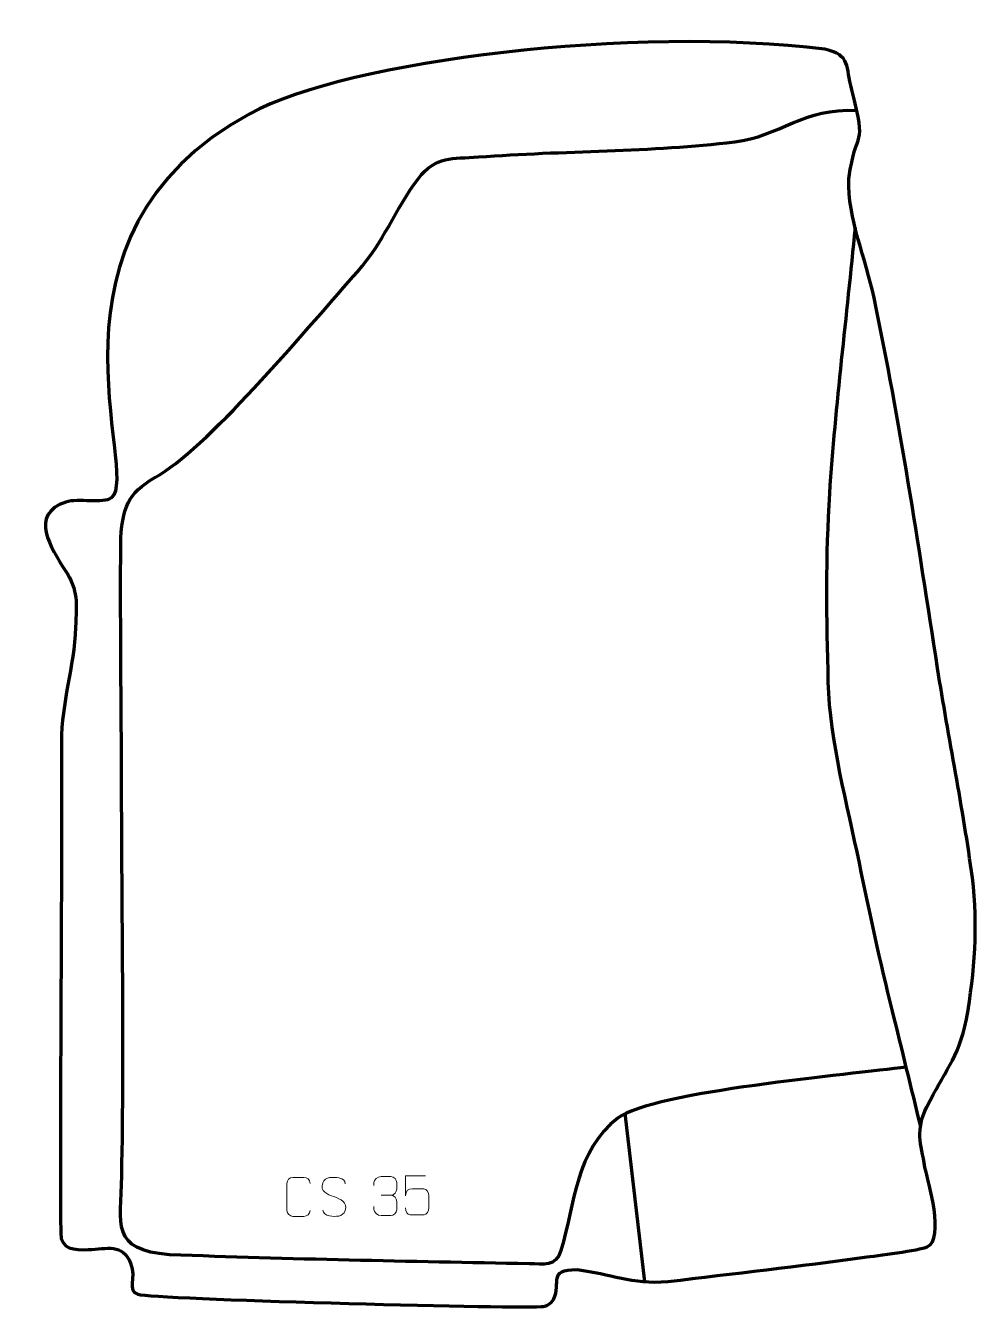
# Model space of a CAD drawing. Header units: millimetres. Extents: x -667 to -57, y 82 to 903.
import ezdxf

# ---------------------------------------------------------------- set-up
doc = ezdxf.new("R2010")
doc.units = ezdxf.units.MM
doc.header["$MEASUREMENT"] = 0
doc.layers.add('layer 2', color=7, linetype='Continuous')
doc.layers.add('layer 3', color=7, linetype='Continuous')

msp = doc.modelspace()

# ---------------------------------------------------------------- linework, layer by layer
at = {"layer": 'layer 2', "color": 142, "lineweight": 158}
for points, knots in [([(-103.0861, 236.0508), (-137.814, 231.2929), (-264.6933, 220.4485), (-287.3619, 203.5081), (-287.3619, 203.5081), (-314.7133, 182.39), (-314.9799, 148.6007), (-323.9623, 118.6186), (-323.9623, 118.6186), (-327.1704, 107.9101), (-334.9414, 109.9691), (-344.3411, 110.1318), (-344.3411, 110.1318), (-420.8177, 111.455), (-498.0584, 113.0329), (-574.432, 115.8466), (-574.432, 115.8466), (-612.4999, 119.0136), (-605.6175, 134.8402), (-605.0487, 166.3289), (-605.0487, 166.3289), (-603.5296, 250.4306), (-604.9828, 334.8731), (-605.2052, 419.037), (-605.2052, 419.037), (-605.3448, 470.8394), (-606.0954, 523.0191), (-605.6671, 574.7719), (-605.6671, 574.7719), (-604.3464, 597.3177), (-599.4085, 604.8835), (-580.5508, 615.5631), (-580.5508, 615.5631), (-547.5106, 635.3667), (-483.0096, 712.7907), (-454.0319, 745.4269), (-454.0319, 745.4269), (-437.7877, 763.7218), (-429.7567, 785.6613), (-415.2142, 805.0581), (-415.2142, 805.0581), (-403.8551, 819.7374), (-393.5151, 817.5332), (-376.6929, 818.8162), (-376.6929, 818.8162), (-322.686, 822.9352), (-266.0009, 821.9778), (-212.6271, 828.4922), (-212.6271, 828.4922), (-184.1334, 831.97), (-168.1509, 850.5558), (-134.5569, 848.5888)], [0, 0, 0, 0, 0.07142857, 0.07142857, 0.07142857, 0.07142857, 0.14285714, 0.14285714, 0.14285714, 0.14285714, 0.21428571, 0.21428571, 0.21428571, 0.21428571, 0.28571429, 0.28571429, 0.28571429, 0.28571429, 0.35714286, 0.35714286, 0.35714286, 0.35714286, 0.42857143, 0.42857143, 0.42857143, 0.42857143, 0.5, 0.5, 0.5, 0.5, 0.57142857, 0.57142857, 0.57142857, 0.57142857, 0.64285714, 0.64285714, 0.64285714, 0.64285714, 0.71428571, 0.71428571, 0.71428571, 0.71428571, 0.78571429, 0.78571429, 0.78571429, 0.78571429, 0.85714286, 0.85714286, 0.85714286, 0.85714286, 1, 1, 1, 1]), ([(-135.6037, 773.4923), (-141.0801, 717.0885), (-148.2689, 659.8445), (-152.0655, 603.4124), (-152.0655, 603.4124), (-154.5748, 563.6155), (-154.0967, 522.4831), (-152.9645, 482.6069), (-152.9645, 482.6069), (-151.8913, 444.8095), (-140.7836, 404.0575), (-133.0917, 366.8317), (-133.0917, 366.8317), (-126.5264, 335.0585), (-119.7835, 303.44), (-111.9417, 271.9495), (-111.9417, 271.9495), (-105.797, 247.339), (-99.8239, 222.6874), (-93.8084, 198.045)], [0, 0, 0, 0, 0.16666667, 0.16666667, 0.16666667, 0.16666667, 0.33333333, 0.33333333, 0.33333333, 0.33333333, 0.5, 0.5, 0.5, 0.5, 0.66666667, 0.66666667, 0.66666667, 0.66666667, 1, 1, 1, 1])]:
    msp.add_open_spline(points, degree=3, knots=knots, dxfattribs=at)
msp.add_open_spline([(-270.2335, 98.6352), (-270.2335, 98.6352), (-282.8028, 206.3669), (-282.8028, 206.3669)], degree=3, dxfattribs=at)
at = {"layer": 'layer 3', "color": 242, "lineweight": 158}
msp.add_open_spline([(-154.9491, 887.8336), (-138.0664, 883.7633), (-141.7413, 876.927), (-137.7614, 861.8501), (-137.7614, 861.8501), (-127.4943, 821.6445), (-135.1261, 839.4438), (-139.5952, 804.7933), (-139.5952, 804.7933), (-140.4856, 779.5416), (-128.6547, 753.6425), (-123.4596, 728.6508), (-123.4596, 728.6508), (-106.5451, 647.2809), (-95.5385, 573.5497), (-82.8358, 491.5719), (-82.8358, 491.5719), (-75.8153, 446.9194), (-66.4742, 401.8649), (-60.5305, 357.2088), (-60.5305, 357.2088), (-56.7237, 325.9131), (-59.0893, 297.696), (-64.2101, 266.7547), (-64.2101, 266.7547), (-69.5969, 240.8628), (-78.9472, 232.5326), (-89.6306, 210.6412), (-89.6306, 210.6412), (-97.2574, 195.013), (-93.4792, 187.8064), (-90.9242, 171.8239), (-90.9242, 171.8239), (-88.6834, 162.1679), (-78.0661, 126.2537), (-89.43, 120.9426), (-89.43, 120.9426), (-94.2503, 118.6898), (-122.3715, 115.2685), (-129.5221, 114.2953), (-129.5221, 114.2953), (-171.4156, 108.5439), (-213.384, 103.8071), (-255.3532, 98.7295), (-255.3532, 98.7295), (-279.1067, 96.7735), (-291.8792, 103.7523), (-313.6198, 106.3553), (-313.6198, 106.3553), (-332.9876, 106.2229), (-323.189, 98.321), (-328.7032, 87.3308), (-328.7032, 87.3308), (-330.2145, 84.3188), (-333.1665, 82.8064), (-336.6284, 82.6567), (-336.6284, 82.6567), (-361.956, 81.5616), (-583.7316, 87.311), (-594.7568, 90.6272), (-594.7568, 90.6272), (-601.9758, 92.7986), (-595.5405, 100.69), (-599.4082, 110.4921), (-599.4082, 110.4921), (-604.4538, 123.2796), (-614.3622, 119.7135), (-626.4764, 119.1691), (-626.4764, 119.1691), (-635.5912, 118.7595), (-644.1102, 119.2081), (-644.1694, 129.8939), (-644.1694, 129.8939), (-644.746, 233.8873), (-643.3007, 341.6367), (-643.6978, 444.2125), (-643.6978, 444.2125), (-643.7948, 469.2592), (-635.5014, 492.0534), (-634.6944, 517.6677), (-634.6944, 517.6677), (-634.0725, 533.7016), (-632.5283, 540.3272), (-641.4241, 554.4178), (-641.4241, 554.4178), (-650.1184, 568.0781), (-664.7908, 590.0459), (-640.9241, 597.8439), (-640.9241, 597.8439), (-632.7662, 600.5094), (-617.1777, 596.3623), (-611.7829, 600.5944), (-611.7829, 600.5944), (-592.4675, 615.7467), (-666.5856, 768.719), (-523.1262, 846.5102), (-523.1262, 846.5102), (-459.6426, 880.9343), (-276.3866, 902.906), (-154.9491, 887.8336)], degree=3, knots=[0, 0, 0, 0, 0.03846154, 0.03846154, 0.03846154, 0.03846154, 0.07692308, 0.07692308, 0.07692308, 0.07692308, 0.11538462, 0.11538462, 0.11538462, 0.11538462, 0.15384615, 0.15384615, 0.15384615, 0.15384615, 0.19230769, 0.19230769, 0.19230769, 0.19230769, 0.23076923, 0.23076923, 0.23076923, 0.23076923, 0.26923077, 0.26923077, 0.26923077, 0.26923077, 0.30769231, 0.30769231, 0.30769231, 0.30769231, 0.34615385, 0.34615385, 0.34615385, 0.34615385, 0.38461538, 0.38461538, 0.38461538, 0.38461538, 0.42307692, 0.42307692, 0.42307692, 0.42307692, 0.46153846, 0.46153846, 0.46153846, 0.46153846, 0.5, 0.5, 0.5, 0.5, 0.53846154, 0.53846154, 0.53846154, 0.53846154, 0.57692308, 0.57692308, 0.57692308, 0.57692308, 0.61538462, 0.61538462, 0.61538462, 0.61538462, 0.65384615, 0.65384615, 0.65384615, 0.65384615, 0.69230769, 0.69230769, 0.69230769, 0.69230769, 0.73076923, 0.73076923, 0.73076923, 0.73076923, 0.76923077, 0.76923077, 0.76923077, 0.76923077, 0.80769231, 0.80769231, 0.80769231, 0.80769231, 0.84615385, 0.84615385, 0.84615385, 0.84615385, 0.88461538, 0.88461538, 0.88461538, 0.88461538, 0.92307692, 0.92307692, 0.92307692, 0.92307692, 1, 1, 1, 1], dxfattribs=at)
at = {"layer": 'layer 3', "color": 250, "lineweight": 9}
for points, knots in [([(-484.5229, 144.284), (-484.6627, 141.9606), (-486.3399, 140.481), (-488.4876, 140.4702), (-488.4876, 140.4702), (-490.8195, 140.4706), (-493.1514, 140.4706), (-495.4829, 140.4702), (-495.4829, 140.4702), (-497.4079, 140.3648), (-499.38, 142.2493), (-499.3688, 144.2666), (-499.3688, 144.2666), (-499.3684, 150.0367), (-499.3684, 155.8064), (-499.3688, 161.5757), (-499.3688, 161.5757), (-499.3646, 163.7138), (-497.6179, 165.433), (-495.4655, 165.4195), (-495.4655, 165.4195), (-493.1398, 165.4195), (-490.8137, 165.4195), (-488.4876, 165.4195), (-488.4876, 165.4195), (-486.541, 165.455), (-484.5496, 163.9635), (-484.5229, 161.5259)], [0, 0, 0, 0, 0.125, 0.125, 0.125, 0.125, 0.25, 0.25, 0.25, 0.25, 0.375, 0.375, 0.375, 0.375, 0.5, 0.5, 0.5, 0.5, 0.625, 0.625, 0.625, 0.625, 0.75, 0.75, 0.75, 0.75, 1, 1, 1, 1]), ([(-469.213, 153.116), (-473.4613, 154.5864), (-478.3694, 156.3822), (-476.3643, 161.9025), (-476.3643, 161.9025), (-474.8608, 166.0424), (-469.6472, 165.6539), (-466.0436, 165.0528), (-466.0436, 165.0528), (-463.183, 164.5756), (-462.3183, 163.3624), (-462.0077, 161.2783)], [0, 0, 0, 0, 0.25, 0.25, 0.25, 0.25, 0.5, 0.5, 0.5, 0.5, 1, 1, 1, 1]), ([(-443.7538, 160.1882), (-443.7538, 160.1882), (-443.7538, 162.0454), (-443.7538, 162.0454), (-443.7538, 162.0454), (-443.7681, 163.7873), (-441.1036, 165.9054), (-439.0445, 165.8827), (-439.0445, 165.8827), (-436.9804, 165.8827), (-434.9164, 165.8827), (-432.8527, 165.8827), (-432.8527, 165.8827), (-430.6582, 165.8915), (-429.0599, 164.0447), (-429.0155, 162.1326), (-429.0155, 162.1326), (-429.0159, 160.6975), (-429.0159, 159.2624), (-429.0155, 157.8269), (-429.0155, 157.8269), (-429.0641, 156.1734), (-430.6667, 153.9434), (-432.865, 153.9534), (-432.865, 153.9534), (-430.6613, 153.9422), (-429.0533, 152.139), (-428.9993, 150.0795), (-428.9993, 150.0795), (-428.9997, 148.2948), (-428.9997, 146.5101), (-428.9993, 144.725), (-428.9993, 144.725), (-428.9892, 142.6636), (-431.0441, 140.9005), (-432.865, 140.9086), (-432.865, 140.9086), (-434.9303, 140.9089), (-436.9955, 140.9089), (-439.0611, 140.9086), (-439.0611, 140.9086), (-441.2297, 140.9201), (-443.7607, 143.3203), (-443.7793, 144.7821), (-443.7793, 144.7821), (-443.7793, 144.7821), (-443.7793, 146.6907), (-443.7793, 146.6907)], [0, 0, 0, 0, 0.07692308, 0.07692308, 0.07692308, 0.07692308, 0.15384615, 0.15384615, 0.15384615, 0.15384615, 0.23076923, 0.23076923, 0.23076923, 0.23076923, 0.30769231, 0.30769231, 0.30769231, 0.30769231, 0.38461538, 0.38461538, 0.38461538, 0.38461538, 0.46153846, 0.46153846, 0.46153846, 0.46153846, 0.53846154, 0.53846154, 0.53846154, 0.53846154, 0.61538462, 0.61538462, 0.61538462, 0.61538462, 0.69230769, 0.69230769, 0.69230769, 0.69230769, 0.76923077, 0.76923077, 0.76923077, 0.76923077, 0.84615385, 0.84615385, 0.84615385, 0.84615385, 1, 1, 1, 1]), ([(-410.5518, 166.3978), (-410.5518, 166.3978), (-423.4035, 166.3978), (-423.4035, 166.3978), (-423.4035, 166.3978), (-423.4032, 162.1672), (-423.4032, 157.9363), (-423.4035, 153.7051), (-423.4035, 153.7051), (-423.4038, 157.0152), (-421.7728, 158.087), (-418.9608, 158.1475), (-418.9608, 158.1475), (-416.5212, 158.1478), (-414.0817, 158.1478), (-411.6425, 158.1475), (-411.6425, 158.1475), (-409.9927, 158.1543), (-408.5178, 155.7738), (-408.4893, 153.7051), (-408.4893, 153.7051), (-408.4896, 151.1178), (-408.4896, 148.5302), (-408.4893, 145.9425), (-408.4893, 145.9425), (-408.4431, 143.9831), (-409.9425, 141.5468), (-411.5684, 141.4883), (-411.5684, 141.4883), (-413.5249, 141.4886), (-418.4199, 141.4886), (-420.3769, 141.4883), (-420.3769, 141.4883), (-422.2224, 141.4795), (-423.3295, 143.4443), (-423.3503, 145.9954)], [0, 0, 0, 0, 0.1, 0.1, 0.1, 0.1, 0.2, 0.2, 0.2, 0.2, 0.3, 0.3, 0.3, 0.3, 0.4, 0.4, 0.4, 0.4, 0.5, 0.5, 0.5, 0.5, 0.6, 0.6, 0.6, 0.6, 0.7, 0.7, 0.7, 0.7, 0.8, 0.8, 0.8, 0.8, 1, 1, 1, 1]), ([(-469.213, 153.1159), (-465.1944, 151.4692), (-460.1649, 149.5809), (-461.9989, 144.2206), (-461.9989, 144.2206), (-463.4587, 139.9542), (-468.3695, 140.2109), (-472.0956, 140.7656), (-472.0956, 140.7656), (-474.8456, 141.1754), (-476.0665, 142.3889), (-476.4445, 144.5011)], [0, 0, 0, 0, 0.25, 0.25, 0.25, 0.25, 0.5, 0.5, 0.5, 0.5, 1, 1, 1, 1])]:
    msp.add_open_spline(points, degree=3, knots=knots, dxfattribs=at)
msp.add_open_spline([(-439.0441, 153.943), (-439.0441, 153.943), (-432.8477, 153.943), (-432.8477, 153.943)], degree=3, dxfattribs=at)

doc.saveas('drawing.dxf')
